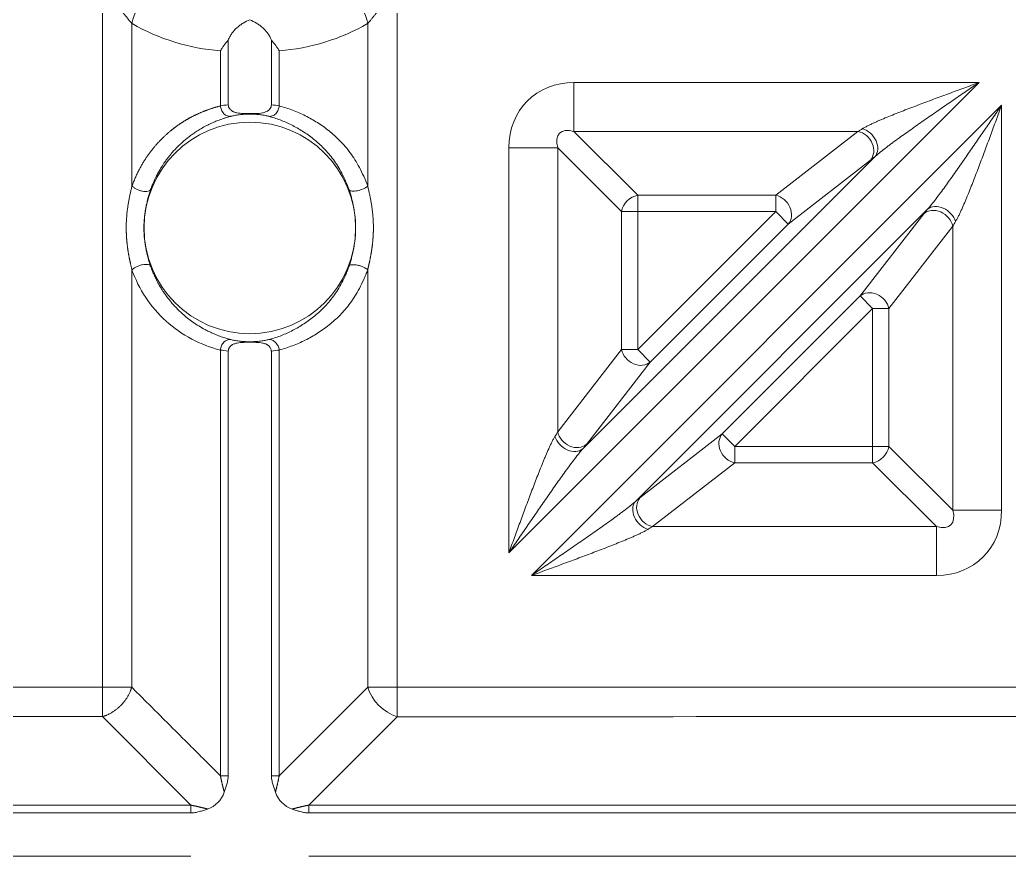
# Model space of a CAD drawing. Header units: millimetres. Extents: x 559 to 1112, y 323 to 643.
# Drawn here: x 712.62 to 740.69, y 486.67 to 510.39 of the extents above; entities that cross this region are included whole.
import ezdxf

# ---------------------------------------------------------------- set-up
doc = ezdxf.new("R2010")
doc.units = ezdxf.units.MM
doc.layers.add('core', color=7, linetype='Continuous', lineweight=20)

msp = doc.modelspace()

# ---------------------------------------------------------------- linework, layer by layer
at = {"layer": 'core', "lineweight": 13}
for p, q in [((714.968, 511.566), (714.968, 491.459)), ((723.323, 491.459), (723.323, 511.566)), ((715.803, 505.676), (715.803, 510.278)), ((722.488, 510.278), (722.488, 505.673)), ((718.533, 507.976), (718.533, 509.812)), ((719.758, 509.812), (719.758, 507.976)), ((718.31, 509.504), (718.31, 507.944)), ((719.98, 507.944), (719.98, 509.504)), ((739.83, 508.607), (726.491, 495.269)), ((739.83, 508.607), (728.34, 508.607)), ((728.34, 507.22), (728.34, 508.607)), ((727.132, 494.628), (740.47, 507.966)), ((740.47, 496.477), (740.47, 507.966)), ((728.34, 507.22), (736.396, 507.22)), ((728.34, 507.22), (730.151, 505.409)), ((734.064, 505.409), (736.396, 507.22)), ((726.491, 506.758), (727.878, 506.758)), ((726.491, 506.758), (726.491, 495.269)), ((727.878, 498.702), (727.878, 506.758)), ((729.689, 504.947), (727.878, 506.758)), ((736.88, 506.508), (728.591, 498.218)), ((736.751, 506.404), (734.418, 504.593)), ((734.064, 505.409), (730.151, 505.409)), ((730.151, 504.947), (730.151, 505.409)), ((734.064, 505.409), (734.064, 504.947)), ((729.689, 504.947), (729.689, 501.034)), ((729.689, 504.947), (730.151, 504.947)), ((730.081, 496.727), (738.371, 505.017)), ((730.151, 501.034), (734.064, 504.947)), ((730.151, 504.947), (734.064, 504.947)), ((730.151, 501.034), (730.151, 504.947)), ((734.064, 504.947), (734.418, 504.593)), ((736.456, 502.555), (738.267, 504.887)), ((730.505, 500.68), (734.418, 504.593)), ((739.084, 504.533), (737.273, 502.2)), ((739.084, 504.533), (739.084, 496.477)), ((722.488, 503.293), (722.488, 491.459)), ((736.456, 502.555), (732.543, 498.642)), ((736.456, 502.555), (736.81, 502.2)), ((736.81, 502.2), (732.898, 498.288)), ((736.81, 502.2), (736.81, 498.288)), ((736.81, 502.2), (737.273, 502.2)), ((737.273, 498.288), (737.273, 502.2)), ((718.31, 501.022), (718.31, 488.952)), ((718.533, 488.952), (718.533, 500.99)), ((719.758, 500.99), (719.758, 488.952)), ((719.98, 488.952), (719.98, 501.022)), ((727.878, 498.702), (729.689, 501.034)), ((730.151, 501.034), (729.689, 501.034)), ((730.505, 500.68), (730.151, 501.034)), ((730.505, 500.68), (728.694, 498.347)), ((730.211, 496.831), (732.543, 498.642)), ((732.898, 498.288), (732.543, 498.642)), ((736.81, 498.288), (732.898, 498.288)), ((732.898, 497.825), (732.898, 498.288)), ((736.81, 498.288), (736.81, 497.825)), ((737.273, 498.288), (736.81, 498.288)), ((737.273, 498.288), (739.084, 496.477)), ((732.898, 497.825), (730.565, 496.014)), ((732.898, 497.825), (736.81, 497.825)), ((738.621, 496.014), (736.81, 497.825)), ((740.47, 496.477), (739.084, 496.477)), ((738.621, 496.014), (730.565, 496.014)), ((738.621, 496.014), (738.621, 494.628)), ((727.132, 494.628), (738.621, 494.628)), ((714.968, 491.459), (673.228, 491.459)), ((715.796, 491.459), (714.968, 491.459)), ((714.968, 491.459), (714.968, 490.627)), ((719.98, 488.952), (722.488, 491.459)), ((723.323, 491.459), (722.488, 491.459)), ((765.062, 491.459), (723.323, 491.459)), ((723.323, 491.459), (723.323, 490.624)), ((717.475, 488.117), (714.968, 490.627)), ((723.323, 490.624), (720.815, 488.117)), ((718.533, 488.952), (718.31, 488.952)), ((717.475, 488.117), (673.621, 488.117)), ((764.67, 488.117), (720.815, 488.117)), ((720.815, 488.117), (720.815, 487.895)), ((673.621, 487.895), (717.475, 487.895)), ((720.815, 487.895), (764.67, 487.895)), ((717.475, 486.669), (673.621, 486.669)), ((764.67, 486.669), (720.815, 486.669))]:
    msp.add_line(p, q, dxfattribs=at)
msp.add_circle((719.145, 504.483), 3, dxfattribs=at)
for centre, radius, start, end in [((719.145, 493.318), 99.403, 314.29502, 77.77562), ((719.145, 493.318), 99.011, 314.62948, 77.83606), ((719.145, 493.318), 99.101, 314.55525, 77.77562), ((733.229, 497.342), 45.96, 360, 90), ((733.229, 497.342), 45.336, 0, 90), ((733.229, 497.342), 45.032, 360, 90), ((733.229, 497.342), 44.63, 360, 90), ((733.229, 497.342), 44.226, 0, 90), ((733.229, 497.342), 43.824, 0, 90), ((733.229, 497.342), 43.656, 0, 90), ((733.229, 497.342), 36.824, 360, 90), ((733.229, 497.342), 36.656, 0, 90), ((733.229, 497.342), 36.254, 0, 90), ((733.229, 497.342), 35.85, 0, 90), ((733.229, 497.342), 35.448, 360, 90), ((733.229, 497.342), 35.144, 360, 90), ((733.229, 497.342), 34.52, 360, 90)]:
    msp.add_arc(centre, radius, start, end, dxfattribs=at)
for centre, major_axis, ratio, start_param, end_param in [((716.633, 510.278), (0.497, 0.868), 0.790732, 0.085598, 1.995852), ((721.658, 510.278), (0.497, -0.868), 0.790732, 1.145741, 3.055995), ((718.782, 515.45), (5.982, 0), 0.996953, 4.191161, 4.633472), ((719.509, 515.45), (5.982, 0), 0.996953, 4.791306, 5.233617), ((728.681, 506.417), (1.665, -1.665), 0.854588, 2.434441, 3.848744), ((728.681, 506.417), (-0.753, 0.753), 0.472398, 5.576034, 6.990337), ((738.147, 508.607), (2.025, 1.504), 0.059018, 3.626725, 3.742107), ((736.396, 506.758), (-0.308, 0.397), 0.818985, 3.294071, 5.524455), ((736.526, 506.862), (0.32, -0.388), 0.741911, 0.130355, 2.304596), ((738.501, 508.252), (2.024, 2.008), 0.061627, 3.609448, 3.72483), ((730.151, 504.947), (0.356, 0.356), 0.854588, 0.863645, 2.277948), ((734.064, 504.947), (-0.308, 0.397), 0.818985, 3.294071, 5.524455), ((740.116, 506.638), (2.008, 2.024), 0.061627, 2.558355, 2.673737), ((738.621, 504.533), (-0.397, 0.308), 0.818985, 3.900323, 6.130707), ((738.725, 504.662), (0.388, -0.32), 0.741911, 0.836997, 3.011237), ((740.47, 506.283), (1.504, 2.025), 0.059018, 2.541078, 2.656461), ((736.81, 502.2), (0.397, -0.308), 0.818985, 0.758731, 2.989114), ((730.151, 501.034), (-0.397, 0.308), 0.818985, 0.758731, 2.989114), ((726.491, 496.952), (1.504, 2.025), 0.059018, 5.682671, 5.798053), ((728.236, 498.572), (-0.388, 0.32), 0.741911, 0.836997, 3.011237), ((728.34, 498.702), (0.397, -0.308), 0.818985, 3.900323, 6.130707), ((732.898, 498.288), (-0.308, 0.397), 0.818985, 0.152478, 2.382862), ((726.846, 496.597), (2.008, 2.024), 0.061627, 5.699948, 5.81533), ((736.81, 498.288), (-0.356, -0.356), 0.854588, 0.863645, 2.277948), ((728.461, 494.982), (2.024, 2.008), 0.061627, 0.467855, 0.583238), ((730.565, 496.477), (0.308, -0.397), 0.818985, 3.294071, 5.524455), ((730.436, 496.373), (-0.32, 0.388), 0.741911, 0.130355, 2.304596), ((738.28, 496.818), (-1.665, 1.665), 0.854588, 2.434441, 3.848744), ((738.28, 496.818), (-0.753, 0.753), 0.472398, 2.434441, 3.848744), ((728.815, 494.628), (2.025, 1.504), 0.059018, 0.485132, 0.600514), ((723.323, 491.459), (0.711, -0.711), 0.724936, 4.085123, 5.339655), ((717.257, 489.17), (-0.981, 0.981), 0.724936, 2.799, 3.484191), ((721.033, 489.17), (-0.981, -0.981), 0.724936, 5.940636, 6.625804)]:
    msp.add_ellipse(centre, major_axis=major_axis, ratio=ratio, start_param=start_param, end_param=end_param, dxfattribs=at)
for points, degree, knots in [([(715.803, 510.278), (715.77, 510.315), (715.735, 510.355), (715.663, 510.442), (715.626, 510.488), (715.578, 510.549), (715.569, 510.562), (715.55, 510.587), (715.521, 510.625), (715.493, 510.664), (715.436, 510.743), (715.399, 510.797), (715.344, 510.881), (715.326, 510.909), (715.29, 510.966), (715.272, 510.995), (715.22, 511.082), (715.186, 511.141), (715.088, 511.32), (715.026, 511.442), (714.968, 511.566)], 3, [0, 0, 0, 0, 0.125, 0.125, 0.25, 0.25, 0.28125, 0.28125, 0.3125, 0.375, 0.375, 0.5, 0.5, 0.5625, 0.5625, 0.625, 0.625, 0.75, 0.75, 1, 1, 1, 1]), ([(723.323, 511.566), (723.265, 511.442), (723.203, 511.32), (723.105, 511.142), (723.071, 511.083), (723.019, 510.996), (723.001, 510.967), (722.965, 510.91), (722.947, 510.882), (722.892, 510.798), (722.855, 510.743), (722.78, 510.638), (722.742, 510.587), (722.685, 510.514), (722.666, 510.49), (722.628, 510.443), (722.61, 510.42), (722.555, 510.355), (722.52, 510.315), (722.488, 510.278)], 3, [0, 0, 0, 0, 0.25, 0.25, 0.375, 0.375, 0.4375, 0.4375, 0.5, 0.5, 0.625, 0.625, 0.75, 0.75, 0.8125, 0.8125, 0.875, 0.875, 1, 1, 1, 1]), ([(719.145, 510.385), (719.079, 510.359), (719.015, 510.327), (718.924, 510.271), (718.894, 510.251), (718.837, 510.209), (718.808, 510.186), (718.728, 510.113), (718.68, 510.06), (718.628, 509.987), (718.617, 509.972), (718.598, 509.942), (718.589, 509.926), (718.562, 509.879), (718.546, 509.846), (718.533, 509.812)], 3, [0, 0, 0, 0, 0.25, 0.25, 0.375, 0.375, 0.5, 0.5, 0.75, 0.75, 0.8125, 0.8125, 0.875, 0.875, 1, 1, 1, 1]), ([(719.758, 509.812), (719.731, 509.879), (719.695, 509.942), (719.633, 510.029), (719.61, 510.058), (719.562, 510.111), (719.511, 510.162), (719.456, 510.207), (719.412, 510.239), (719.398, 510.25), (719.368, 510.27), (719.352, 510.28), (719.276, 510.327), (719.212, 510.358), (719.145, 510.385)], 3, [0, 0, 0, 0, 0.25, 0.25, 0.375, 0.375, 0.5, 0.625, 0.625, 0.6875, 0.6875, 0.75, 0.75, 1, 1, 1, 1]), ([(718.533, 509.812), (718.489, 509.762), (718.448, 509.71), (718.393, 509.633), (718.375, 509.608), (718.35, 509.569), (718.337, 509.549), (718.326, 509.53), (718.318, 509.517), (718.314, 509.511), (718.31, 509.504)], 3, [0, 0, 0, 0, 0.5, 0.5, 0.75, 0.75, 0.875, 0.9375, 0.9375, 1, 1, 1, 1]), ([(719.98, 509.504), (719.977, 509.511), (719.973, 509.517), (719.965, 509.53), (719.953, 509.549), (719.941, 509.569), (719.915, 509.608), (719.898, 509.633), (719.842, 509.71), (719.802, 509.762), (719.758, 509.812)], 3, [0, 0, 0, 0, 0.0625, 0.0625, 0.125, 0.25, 0.25, 0.5, 0.5, 1, 1, 1, 1]), ([(736.526, 507.298), (736.55, 507.313), (736.576, 507.328), (736.618, 507.35), (736.632, 507.358), (736.661, 507.373), (736.675, 507.38), (736.719, 507.402), (736.749, 507.417), (736.811, 507.445), (736.842, 507.46), (736.906, 507.488), (736.938, 507.503), (737.003, 507.531), (737.036, 507.545), (737.136, 507.588), (737.203, 507.615), (737.339, 507.671), (737.408, 507.698), (737.546, 507.753), (737.615, 507.78), (737.754, 507.835), (737.825, 507.862), (737.966, 507.916), (738.037, 507.943), (738.25, 508.024), (738.392, 508.077), (738.678, 508.183), (738.821, 508.236), (739.109, 508.342), (739.252, 508.395), (739.469, 508.474), (739.577, 508.514), (739.703, 508.56), (739.757, 508.58), (739.793, 508.593), (739.811, 508.6), (739.83, 508.607)], 3, [0, 0, 0, 0, 0.03125, 0.03125, 0.046875, 0.046875, 0.0625, 0.0625, 0.09375, 0.09375, 0.125, 0.125, 0.15625, 0.15625, 0.1875, 0.1875, 0.25, 0.25, 0.3125, 0.3125, 0.375, 0.375, 0.4375, 0.4375, 0.5, 0.5, 0.625, 0.625, 0.75, 0.75, 0.875, 0.875, 0.9375, 0.96875, 0.984375, 0.984375, 1, 1, 1, 1]), ([(739.83, 508.607), (739.814, 508.596), (739.798, 508.585), (739.766, 508.563), (739.718, 508.531), (739.607, 508.455), (739.512, 508.39), (739.322, 508.259), (739.195, 508.173), (738.942, 507.999), (738.816, 507.912), (738.564, 507.738), (738.438, 507.651), (738.25, 507.52), (738.187, 507.476), (738.062, 507.389), (738, 507.345), (737.814, 507.214), (737.691, 507.126), (737.508, 506.995), (737.448, 506.951), (737.358, 506.884), (737.328, 506.862), (737.269, 506.818), (737.239, 506.796), (737.152, 506.729), (737.094, 506.685), (737.011, 506.619), (736.984, 506.596), (736.93, 506.552), (736.905, 506.53), (736.88, 506.508)], 3, [0, 0, 0, 0, 0.015625, 0.015625, 0.03125, 0.0625, 0.125, 0.125, 0.25, 0.25, 0.375, 0.375, 0.5, 0.5, 0.5625, 0.5625, 0.625, 0.625, 0.75, 0.75, 0.8125, 0.8125, 0.84375, 0.84375, 0.875, 0.875, 0.9375, 0.9375, 0.96875, 0.96875, 1, 1, 1, 1]), ([(719.756, 507.976), (719.756, 507.96), (719.754, 507.945), (719.748, 507.923), (719.746, 507.915), (719.74, 507.901), (719.734, 507.887), (719.725, 507.874), (719.717, 507.861), (719.712, 507.855), (719.696, 507.838), (719.685, 507.827), (719.667, 507.813), (719.661, 507.809), (719.648, 507.8), (719.641, 507.796), (719.621, 507.785), (719.594, 507.772), (719.565, 507.762), (719.535, 507.753), (719.52, 507.749), (719.475, 507.74), (719.445, 507.735), (719.385, 507.729), (719.355, 507.728), (719.294, 507.725), (719.264, 507.725), (719.204, 507.724), (719.173, 507.724), (719.113, 507.724), (719.082, 507.724), (719.022, 507.725), (718.992, 507.726), (718.931, 507.728), (718.901, 507.73), (718.841, 507.736), (718.811, 507.74), (718.766, 507.75), (718.752, 507.754), (718.722, 507.763), (718.708, 507.768), (718.687, 507.777), (718.68, 507.78), (718.667, 507.787), (718.66, 507.79), (718.64, 507.802), (718.627, 507.81), (718.604, 507.829), (718.593, 507.839), (718.578, 507.856), (718.573, 507.863), (718.565, 507.875), (718.557, 507.888), (718.55, 507.902), (718.545, 507.916), (718.542, 507.923), (718.537, 507.945), (718.535, 507.961), (718.535, 507.976)], 3, [0, 0, 0, 0, 0.03125, 0.03125, 0.046875, 0.046875, 0.0625, 0.078125, 0.078125, 0.09375, 0.09375, 0.125, 0.125, 0.140625, 0.140625, 0.15625, 0.15625, 0.1875, 0.21875, 0.21875, 0.25, 0.25, 0.3125, 0.3125, 0.375, 0.375, 0.4375, 0.4375, 0.5, 0.5, 0.5625, 0.5625, 0.625, 0.625, 0.6875, 0.6875, 0.75, 0.75, 0.78125, 0.78125, 0.8125, 0.8125, 0.828125, 0.828125, 0.84375, 0.84375, 0.875, 0.875, 0.90625, 0.90625, 0.921875, 0.921875, 0.9375, 0.953125, 0.953125, 0.96875, 0.96875, 1, 1, 1, 1]), ([(715.803, 505.676), (715.969, 506.117), (716.203, 506.47), (716.431, 506.812), (716.906, 507.25), (717.074, 507.371), (717.257, 507.504), (717.441, 507.603), (717.641, 507.711), (717.853, 507.794), (718.068, 507.878), (718.31, 507.944)], 2, [0, 0, 0, 0.25, 0.25, 0.5, 0.625, 0.625, 0.75, 0.75, 0.875, 0.875, 1, 1, 1]), ([(718.31, 507.944), (718.313, 507.908), (718.327, 507.847), (718.368, 507.771), (718.409, 507.721), (718.457, 507.683), (718.527, 507.649), (718.579, 507.645), (718.609, 507.649)], 3, [0, 0, 0, 0, 0.249107, 0.374256, 0.499405, 0.624554, 0.749702, 1, 1, 1, 1]), ([(718.609, 507.649), (718.639, 507.657), (718.709, 507.672), (718.839, 507.692), (718.962, 507.704), (719.066, 507.709), (719.118, 507.71), (719.145, 507.71)], 3, [0, 0, 0, 0, 0.250443, 0.500887, 0.75133, 0.876552, 1, 1, 1, 1]), ([(719.145, 507.71), (719.145, 507.71), (719.172, 507.71), (719.225, 507.709), (719.329, 507.704), (719.452, 507.692), (719.582, 507.672), (719.652, 507.656), (719.681, 507.649)], 3, [0, 0, 0, 0, 0.001767, 0.126546, 0.251325, 0.500884, 0.750442, 1, 1, 1, 1]), ([(719.681, 507.649), (719.712, 507.645), (719.763, 507.649), (719.833, 507.682), (719.882, 507.721), (719.923, 507.771), (719.964, 507.847), (719.977, 507.907), (719.98, 507.944)], 3, [0, 0, 0, 0, 0.250298, 0.375447, 0.500595, 0.625744, 0.750893, 1, 1, 1, 1]), ([(738.371, 505.017), (738.393, 505.041), (738.415, 505.067), (738.46, 505.12), (738.482, 505.148), (738.549, 505.231), (738.593, 505.288), (738.681, 505.405), (738.725, 505.464), (738.814, 505.584), (738.858, 505.644), (738.99, 505.827), (739.077, 505.95), (739.252, 506.199), (739.34, 506.324), (739.514, 506.575), (739.601, 506.7), (739.775, 506.953), (739.862, 507.079), (740.036, 507.332), (740.123, 507.459), (740.253, 507.649), (740.318, 507.744), (740.383, 507.839), (740.427, 507.903), (740.448, 507.934), (740.47, 507.966)], 3, [0, 0, 0, 0, 0.03125, 0.03125, 0.0625, 0.0625, 0.125, 0.125, 0.1875, 0.1875, 0.25, 0.25, 0.375, 0.375, 0.5, 0.5, 0.625, 0.625, 0.75, 0.75, 0.875, 0.875, 0.9375, 0.96875, 0.96875, 1, 1, 1, 1]), ([(739.161, 504.662), (739.176, 504.687), (739.191, 504.713), (739.214, 504.754), (739.221, 504.768), (739.236, 504.797), (739.243, 504.811), (739.265, 504.856), (739.28, 504.886), (739.309, 504.948), (739.323, 504.979), (739.366, 505.074), (739.394, 505.139), (739.436, 505.238), (739.45, 505.272), (739.478, 505.339), (739.492, 505.373), (739.534, 505.475), (739.562, 505.544), (739.616, 505.682), (739.644, 505.751), (739.698, 505.891), (739.725, 505.961), (739.779, 506.102), (739.806, 506.173), (739.887, 506.386), (739.94, 506.529), (740.047, 506.815), (740.1, 506.958), (740.206, 507.245), (740.259, 507.389), (740.338, 507.605), (740.377, 507.713), (740.424, 507.84), (740.444, 507.894), (740.457, 507.93), (740.463, 507.948), (740.47, 507.966)], 3, [0, 0, 0, 0, 0.03125, 0.03125, 0.046875, 0.046875, 0.0625, 0.0625, 0.09375, 0.09375, 0.125, 0.125, 0.1875, 0.1875, 0.21875, 0.21875, 0.25, 0.25, 0.3125, 0.3125, 0.375, 0.375, 0.4375, 0.4375, 0.5, 0.5, 0.625, 0.625, 0.75, 0.75, 0.875, 0.875, 0.9375, 0.96875, 0.984375, 0.984375, 1, 1, 1, 1]), ([(716.331, 505.569), (716.334, 505.576), (716.339, 505.591), (716.348, 505.615), (716.357, 505.639), (716.367, 505.665), (716.378, 505.693), (716.39, 505.722), (716.403, 505.752), (716.416, 505.783), (716.431, 505.816), (716.446, 505.85), (716.463, 505.885), (716.48, 505.922), (716.511, 505.984), (716.555, 506.066), (716.611, 506.161), (716.662, 506.243), (716.716, 506.326), (716.777, 506.411), (716.846, 506.503), (716.919, 506.592), (716.995, 506.679), (717.073, 506.762), (717.155, 506.843), (717.226, 506.909), (717.29, 506.965), (717.351, 507.015), (717.425, 507.075), (717.515, 507.141), (717.621, 507.213), (717.743, 507.29), (717.879, 507.367), (718.018, 507.436), (718.149, 507.495), (718.266, 507.541), (718.367, 507.577), (718.452, 507.605), (718.52, 507.625), (718.57, 507.639), (718.598, 507.646), (718.609, 507.649)], 3, [0, 0, 0, 0, 0.005389, 0.011158, 0.017312, 0.023858, 0.030803, 0.038154, 0.045919, 0.054106, 0.062724, 0.071783, 0.081292, 0.091262, 0.101702, 0.133067, 0.161747, 0.187504, 0.210123, 0.242065, 0.274757, 0.308195, 0.342375, 0.377289, 0.41293, 0.449289, 0.4694, 0.494978, 0.526211, 0.563315, 0.606524, 0.656082, 0.71223, 0.770079, 0.822174, 0.868187, 0.907861, 0.941004, 0.967471, 0.987159, 1, 1, 1, 1]), ([(715.803, 503.29), (715.801, 503.298), (715.797, 503.314), (715.791, 503.34), (715.785, 503.365), (715.779, 503.39), (715.773, 503.415), (715.768, 503.44), (715.762, 503.465), (715.756, 503.49), (715.751, 503.516), (715.745, 503.541), (715.74, 503.567), (715.735, 503.592), (715.73, 503.617), (715.725, 503.643), (715.72, 503.668), (715.715, 503.694), (715.71, 503.72), (715.706, 503.745), (715.701, 503.771), (715.697, 503.797), (715.693, 503.823), (715.689, 503.848), (715.685, 503.874), (715.681, 503.9), (715.677, 503.926), (715.674, 503.952), (715.671, 503.978), (715.668, 504.004), (715.665, 504.03), (715.662, 504.057), (715.659, 504.083), (715.657, 504.109), (715.654, 504.135), (715.652, 504.162), (715.65, 504.188), (715.648, 504.214), (715.647, 504.241), (715.645, 504.267), (715.644, 504.294), (715.643, 504.32), (715.642, 504.347), (715.641, 504.374), (715.64, 504.4), (715.64, 504.427), (715.64, 504.454), (715.639, 504.489), (715.64, 504.534), (715.641, 504.587), (715.642, 504.641), (715.645, 504.694), (715.648, 504.747), (715.652, 504.8), (715.656, 504.852), (715.661, 504.905), (715.667, 504.957), (715.674, 505.01), (715.681, 505.062), (715.688, 505.114), (715.696, 505.166), (715.705, 505.217), (715.714, 505.269), (715.724, 505.32), (715.734, 505.372), (715.745, 505.423), (715.756, 505.474), (715.767, 505.525), (715.779, 505.576), (715.791, 505.626), (715.799, 505.66), (715.803, 505.676)], 3, [0, 0, 0, 0, 0.01107, 0.022117, 0.033143, 0.044148, 0.055134, 0.0661, 0.077048, 0.087979, 0.098893, 0.109792, 0.120676, 0.131546, 0.142402, 0.153247, 0.16408, 0.174902, 0.185715, 0.196519, 0.207315, 0.218104, 0.228886, 0.239663, 0.250436, 0.261205, 0.271972, 0.282736, 0.2935, 0.304263, 0.315027, 0.325793, 0.336562, 0.347333, 0.358109, 0.368891, 0.379678, 0.390472, 0.401274, 0.412084, 0.422904, 0.433735, 0.444576, 0.45543, 0.466297, 0.477177, 0.488072, 0.498983, 0.520777, 0.542521, 0.564223, 0.585888, 0.607525, 0.629139, 0.650739, 0.67233, 0.693921, 0.715517, 0.737127, 0.758757, 0.780414, 0.802106, 0.823838, 0.845619, 0.867455, 0.889352, 0.911318, 0.933359, 0.955482, 0.977694, 1, 1, 1, 1]), ([(716.331, 505.569), (716.327, 505.559), (716.319, 505.55), (716.296, 505.534), (716.28, 505.527), (716.239, 505.517), (716.215, 505.515), (716.159, 505.515), (716.127, 505.519), (716.062, 505.532), (716.029, 505.542), (715.966, 505.565), (715.937, 505.579), (715.886, 505.607), (715.864, 505.622), (715.828, 505.65), (715.814, 505.664), (715.803, 505.676)], 3, [0, 0, 0, 0, 0.125, 0.125, 0.25, 0.25, 0.375, 0.375, 0.5, 0.5, 0.625, 0.625, 0.75, 0.75, 0.875, 0.875, 1, 1, 1, 1]), ([(716.331, 503.397), (716.329, 503.404), (716.325, 503.417), (716.318, 503.437), (716.311, 503.458), (716.303, 503.482), (716.295, 503.506), (716.287, 503.532), (716.279, 503.56), (716.27, 503.589), (716.262, 503.62), (716.253, 503.652), (716.244, 503.686), (716.235, 503.722), (716.227, 503.759), (716.218, 503.798), (716.209, 503.839), (716.201, 503.882), (716.193, 503.926), (716.18, 503.998), (716.166, 504.097), (716.152, 504.224), (716.144, 504.352), (716.141, 504.471), (716.143, 504.58), (716.148, 504.679), (716.156, 504.778), (716.167, 504.876), (716.181, 504.974), (716.194, 505.05), (716.205, 505.106), (716.213, 505.143), (716.22, 505.179), (716.229, 505.216), (716.237, 505.252), (716.246, 505.288), (716.256, 505.324), (716.265, 505.359), (716.275, 505.395), (716.286, 505.43), (716.297, 505.465), (716.308, 505.5), (716.32, 505.535), (716.327, 505.557), (716.331, 505.569)], 3, [0, 0, 0, 0, 0.009773, 0.020194, 0.03126, 0.04297, 0.055321, 0.068312, 0.081943, 0.096213, 0.111123, 0.126674, 0.142866, 0.159702, 0.177184, 0.195315, 0.214096, 0.233531, 0.253622, 0.27437, 0.33062, 0.386817, 0.442937, 0.499023, 0.542399, 0.585785, 0.629202, 0.672663, 0.716145, 0.759629, 0.77641, 0.793233, 0.810099, 0.827013, 0.843979, 0.861001, 0.878084, 0.895235, 0.91246, 0.929767, 0.947164, 0.964661, 0.982269, 1, 1, 1, 1]), ([(721.959, 505.566), (721.972, 505.528), (721.998, 505.45), (722.046, 505.284), (722.097, 505.059), (722.137, 504.774), (722.152, 504.483), (722.137, 504.192), (722.097, 503.908), (722.046, 503.682), (721.998, 503.516), (721.972, 503.438), (721.959, 503.4)], 3, [0, 0, 0, 0, 0.0625, 0.125, 0.25, 0.375, 0.5, 0.625, 0.75, 0.875, 0.9375, 1, 1, 1, 1]), ([(722.488, 505.673), (722.492, 505.656), (722.5, 505.623), (722.511, 505.573), (722.523, 505.523), (722.534, 505.472), (722.545, 505.422), (722.556, 505.371), (722.566, 505.32), (722.576, 505.269), (722.585, 505.217), (722.593, 505.166), (722.602, 505.114), (722.609, 505.063), (722.616, 505.011), (722.622, 504.959), (722.628, 504.906), (722.633, 504.854), (722.638, 504.802), (722.642, 504.749), (722.645, 504.696), (722.647, 504.643), (722.649, 504.59), (722.65, 504.537), (722.65, 504.492), (722.65, 504.456), (722.65, 504.43), (722.649, 504.403), (722.649, 504.377), (722.648, 504.35), (722.647, 504.323), (722.646, 504.297), (722.644, 504.271), (722.643, 504.244), (722.641, 504.218), (722.639, 504.191), (722.637, 504.165), (722.635, 504.139), (722.633, 504.113), (722.63, 504.086), (722.628, 504.06), (722.625, 504.034), (722.622, 504.008), (722.619, 503.982), (722.616, 503.956), (722.612, 503.93), (722.609, 503.904), (722.605, 503.878), (722.601, 503.852), (722.597, 503.826), (722.593, 503.801), (722.589, 503.775), (722.584, 503.749), (722.58, 503.724), (722.575, 503.698), (722.57, 503.672), (722.566, 503.647), (722.561, 503.621), (722.555, 503.596), (722.55, 503.57), (722.545, 503.545), (722.54, 503.519), (722.534, 503.494), (722.528, 503.469), (722.523, 503.444), (722.517, 503.418), (722.511, 503.393), (722.505, 503.368), (722.5, 503.343), (722.494, 503.318), (722.49, 503.301), (722.488, 503.293)], 3, [0, 0, 0, 0, 0.022183, 0.044278, 0.066292, 0.08823, 0.1101, 0.131908, 0.153661, 0.175366, 0.197031, 0.218661, 0.240264, 0.261847, 0.283417, 0.30498, 0.326545, 0.348118, 0.369706, 0.391316, 0.412955, 0.43463, 0.456348, 0.478116, 0.499941, 0.510852, 0.521748, 0.532631, 0.543501, 0.55436, 0.565207, 0.576045, 0.586873, 0.597693, 0.608505, 0.61931, 0.63011, 0.640905, 0.651696, 0.662483, 0.673268, 0.684052, 0.694835, 0.705618, 0.716403, 0.727189, 0.737978, 0.748771, 0.759569, 0.770372, 0.781181, 0.791998, 0.802822, 0.813655, 0.824499, 0.835352, 0.846217, 0.857095, 0.867986, 0.87889, 0.889809, 0.900744, 0.911696, 0.922665, 0.933652, 0.944658, 0.955683, 0.96673, 0.977797, 0.988887, 1, 1, 1, 1]), ([(715.803, 503.29), (715.814, 503.302), (715.828, 503.316), (715.864, 503.344), (715.886, 503.359), (715.937, 503.387), (715.966, 503.401), (716.029, 503.424), (716.062, 503.434), (716.127, 503.447), (716.159, 503.451), (716.215, 503.451), (716.239, 503.449), (716.28, 503.439), (716.296, 503.432), (716.319, 503.416), (716.327, 503.407), (716.331, 503.397)], 3, [0, 0, 0, 0, 0.125, 0.125, 0.25, 0.25, 0.375, 0.375, 0.5, 0.5, 0.625, 0.625, 0.75, 0.75, 0.875, 0.875, 1, 1, 1, 1]), ([(718.31, 501.022), (718.028, 501.092), (717.476, 501.303), (716.745, 501.813), (716.165, 502.489), (715.9, 503.017), (715.803, 503.29)], 3, [0, 0, 0, 0, 0.247001, 0.500001, 0.753002, 1, 1, 1, 1]), ([(718.609, 501.317), (718.602, 501.319), (718.584, 501.324), (718.552, 501.332), (718.511, 501.344), (718.46, 501.359), (718.401, 501.377), (718.334, 501.4), (718.257, 501.428), (718.173, 501.462), (718.081, 501.501), (717.981, 501.548), (717.852, 501.614), (717.701, 501.7), (717.535, 501.81), (717.382, 501.924), (717.256, 502.029), (717.154, 502.123), (717.073, 502.204), (716.994, 502.288), (716.919, 502.374), (716.846, 502.463), (716.777, 502.554), (716.727, 502.626), (716.691, 502.678), (716.669, 502.712), (716.642, 502.754), (716.611, 502.804), (716.577, 502.863), (716.539, 502.931), (716.502, 503), (716.47, 503.065), (716.443, 503.122), (716.419, 503.176), (716.397, 503.227), (716.378, 503.275), (716.36, 503.319), (716.345, 503.359), (716.336, 503.385), (716.331, 503.397)], 3, [0, 0, 0, 0, 0.008836, 0.021269, 0.037277, 0.056828, 0.079883, 0.10639, 0.136287, 0.169495, 0.205917, 0.245439, 0.287921, 0.360041, 0.427864, 0.491432, 0.550826, 0.587133, 0.622722, 0.657585, 0.691714, 0.725103, 0.75775, 0.789652, 0.798251, 0.809272, 0.822652, 0.838314, 0.856167, 0.876106, 0.898018, 0.914708, 0.930193, 0.944516, 0.957718, 0.969836, 0.980902, 0.990948, 1, 1, 1, 1]), ([(721.959, 503.4), (721.944, 503.358), (721.913, 503.274), (721.847, 503.115), (721.722, 502.855), (721.522, 502.535), (721.25, 502.219), (720.955, 501.955), (720.644, 501.734), (720.324, 501.554), (720.056, 501.436), (719.841, 501.362), (719.734, 501.331), (719.681, 501.317)], 3, [0, 0, 0, 0, 0.03125, 0.0625, 0.125, 0.25, 0.375, 0.5, 0.625, 0.75, 0.875, 0.9375, 1, 1, 1, 1]), ([(722.488, 503.293), (722.47, 503.245), (722.433, 503.151), (722.356, 502.972), (722.215, 502.684), (721.996, 502.337), (721.707, 502.001), (721.396, 501.726), (721.068, 501.491), (720.722, 501.296), (720.421, 501.165), (720.171, 501.077), (720.044, 501.039), (719.98, 501.022)], 3, [0, 0, 0, 0, 0.03125, 0.0625, 0.125, 0.25, 0.375, 0.5, 0.625, 0.75, 0.875, 0.9375, 1, 1, 1, 1]), ([(718.31, 501.022), (718.313, 501.062), (718.335, 501.145), (718.404, 501.249), (718.503, 501.312), (718.575, 501.322), (718.609, 501.317)], 3, [0, 0, 0, 0, 0.245479, 0.496986, 0.748493, 1, 1, 1, 1]), ([(718.535, 500.99), (718.535, 501.006), (718.537, 501.021), (718.542, 501.043), (718.545, 501.05), (718.55, 501.065), (718.557, 501.079), (718.565, 501.092), (718.574, 501.105), (718.579, 501.111), (718.594, 501.128), (718.605, 501.139), (718.623, 501.153), (718.63, 501.157), (718.642, 501.166), (718.649, 501.17), (718.669, 501.181), (718.697, 501.194), (718.726, 501.204), (718.755, 501.213), (718.77, 501.217), (718.815, 501.226), (718.845, 501.23), (718.905, 501.236), (718.935, 501.238), (718.996, 501.241), (719.026, 501.241), (719.087, 501.242), (719.117, 501.242), (719.177, 501.242), (719.208, 501.242), (719.268, 501.241), (719.298, 501.24), (719.359, 501.238), (719.389, 501.236), (719.449, 501.23), (719.479, 501.226), (719.523, 501.216), (719.538, 501.212), (719.567, 501.204), (719.582, 501.198), (719.61, 501.187), (719.623, 501.18), (719.643, 501.169), (719.65, 501.165), (719.662, 501.156), (719.668, 501.152), (719.686, 501.138), (719.698, 501.127), (719.717, 501.104), (719.726, 501.091), (719.741, 501.064), (719.746, 501.05), (719.752, 501.028), (719.753, 501.02), (719.755, 501.005), (719.756, 500.998), (719.756, 500.99)], 3, [0, 0, 0, 0, 0.03125, 0.03125, 0.046875, 0.046875, 0.0625, 0.078125, 0.078125, 0.09375, 0.09375, 0.125, 0.125, 0.140625, 0.140625, 0.15625, 0.15625, 0.1875, 0.21875, 0.21875, 0.25, 0.25, 0.3125, 0.3125, 0.375, 0.375, 0.4375, 0.4375, 0.5, 0.5, 0.5625, 0.5625, 0.625, 0.625, 0.6875, 0.6875, 0.75, 0.75, 0.78125, 0.78125, 0.8125, 0.8125, 0.84375, 0.84375, 0.859375, 0.859375, 0.875, 0.875, 0.90625, 0.90625, 0.9375, 0.9375, 0.96875, 0.96875, 0.984375, 0.984375, 1, 1, 1, 1]), ([(719.145, 501.256), (719.145, 501.256), (719.118, 501.256), (719.065, 501.257), (718.961, 501.262), (718.838, 501.274), (718.708, 501.294), (718.639, 501.309), (718.609, 501.317)], 3, [0, 0, 0, 0, 0.000804, 0.125704, 0.250603, 0.500402, 0.750201, 1, 1, 1, 1]), ([(719.681, 501.317), (719.652, 501.31), (719.582, 501.294), (719.451, 501.274), (719.328, 501.262), (719.224, 501.257), (719.172, 501.256), (719.145, 501.256)], 3, [0, 0, 0, 0, 0.250201, 0.500403, 0.750604, 0.875705, 1, 1, 1, 1]), ([(727.8, 498.572), (727.785, 498.548), (727.77, 498.522), (727.748, 498.481), (727.74, 498.467), (727.726, 498.438), (727.718, 498.423), (727.696, 498.379), (727.682, 498.349), (727.653, 498.287), (727.638, 498.256), (727.596, 498.161), (727.567, 498.096), (727.525, 497.996), (727.511, 497.963), (727.483, 497.896), (727.469, 497.862), (727.428, 497.76), (727.4, 497.691), (727.345, 497.553), (727.318, 497.483), (727.263, 497.344), (727.236, 497.273), (727.182, 497.132), (727.155, 497.062), (727.075, 496.848), (727.021, 496.706), (726.915, 496.42), (726.862, 496.277), (726.756, 495.99), (726.703, 495.846), (726.624, 495.63), (726.584, 495.521), (726.538, 495.395), (726.518, 495.341), (726.505, 495.305), (726.498, 495.287), (726.491, 495.269)], 3, [0, 0, 0, 0, 0.03125, 0.03125, 0.046875, 0.046875, 0.0625, 0.0625, 0.09375, 0.09375, 0.125, 0.125, 0.1875, 0.1875, 0.21875, 0.21875, 0.25, 0.25, 0.3125, 0.3125, 0.375, 0.375, 0.4375, 0.4375, 0.5, 0.5, 0.625, 0.625, 0.75, 0.75, 0.875, 0.875, 0.9375, 0.96875, 0.984375, 0.984375, 1, 1, 1, 1]), ([(728.591, 498.218), (728.568, 498.193), (728.546, 498.168), (728.502, 498.115), (728.48, 498.087), (728.413, 498.004), (728.369, 497.946), (728.28, 497.83), (728.236, 497.771), (728.148, 497.651), (728.104, 497.59), (727.972, 497.407), (727.884, 497.284), (727.709, 497.036), (727.622, 496.911), (727.447, 496.66), (727.36, 496.534), (727.186, 496.282), (727.099, 496.156), (726.926, 495.903), (726.839, 495.776), (726.709, 495.586), (726.643, 495.491), (726.578, 495.396), (726.535, 495.332), (726.513, 495.3), (726.491, 495.269)], 3, [0, 0, 0, 0, 0.03125, 0.03125, 0.0625, 0.0625, 0.125, 0.125, 0.1875, 0.1875, 0.25, 0.25, 0.375, 0.375, 0.5, 0.5, 0.625, 0.625, 0.75, 0.75, 0.875, 0.875, 0.9375, 0.96875, 0.96875, 1, 1, 1, 1]), ([(727.132, 494.628), (727.148, 494.639), (727.164, 494.65), (727.195, 494.672), (727.243, 494.704), (727.354, 494.78), (727.449, 494.845), (727.64, 494.975), (727.766, 495.062), (728.019, 495.236), (728.146, 495.323), (728.398, 495.497), (728.523, 495.584), (728.712, 495.715), (728.774, 495.758), (728.899, 495.846), (728.961, 495.889), (729.147, 496.021), (729.271, 496.108), (729.453, 496.24), (729.514, 496.284), (729.604, 496.35), (729.634, 496.373), (729.693, 496.417), (729.722, 496.439), (729.81, 496.505), (729.867, 496.549), (729.95, 496.616), (729.978, 496.638), (730.031, 496.683), (730.057, 496.705), (730.081, 496.727)], 3, [0, 0, 0, 0, 0.015625, 0.015625, 0.03125, 0.0625, 0.125, 0.125, 0.25, 0.25, 0.375, 0.375, 0.5, 0.5, 0.5625, 0.5625, 0.625, 0.625, 0.75, 0.75, 0.8125, 0.8125, 0.84375, 0.84375, 0.875, 0.875, 0.9375, 0.9375, 0.96875, 0.96875, 1, 1, 1, 1]), ([(730.436, 495.937), (730.411, 495.922), (730.385, 495.907), (730.344, 495.884), (730.33, 495.877), (730.301, 495.862), (730.286, 495.855), (730.242, 495.833), (730.212, 495.818), (730.151, 495.789), (730.119, 495.775), (730.056, 495.746), (730.023, 495.732), (729.958, 495.704), (729.925, 495.69), (729.825, 495.647), (729.758, 495.619), (729.622, 495.564), (729.554, 495.536), (729.416, 495.482), (729.347, 495.454), (729.207, 495.4), (729.137, 495.373), (728.996, 495.319), (728.925, 495.292), (728.712, 495.211), (728.569, 495.158), (728.283, 495.051), (728.14, 494.998), (727.853, 494.892), (727.709, 494.84), (727.493, 494.76), (727.385, 494.721), (727.258, 494.674), (727.204, 494.655), (727.168, 494.641), (727.15, 494.635), (727.132, 494.628)], 3, [0, 0, 0, 0, 0.03125, 0.03125, 0.046875, 0.046875, 0.0625, 0.0625, 0.09375, 0.09375, 0.125, 0.125, 0.15625, 0.15625, 0.1875, 0.1875, 0.25, 0.25, 0.3125, 0.3125, 0.375, 0.375, 0.4375, 0.4375, 0.5, 0.5, 0.625, 0.625, 0.75, 0.75, 0.875, 0.875, 0.9375, 0.96875, 0.984375, 0.984375, 1, 1, 1, 1]), ([(714.968, 490.627), (714.968, 490.627), (714.969, 490.627), (714.97, 490.628), (714.972, 490.628), (714.974, 490.629), (714.976, 490.63), (714.979, 490.63), (714.982, 490.631), (714.986, 490.632), (714.99, 490.634), (714.996, 490.636), (715.005, 490.639), (715.019, 490.643), (715.036, 490.65), (715.056, 490.658), (715.079, 490.667), (715.114, 490.682), (715.168, 490.709), (715.236, 490.747), (715.306, 490.793), (715.37, 490.841), (715.43, 490.89), (715.485, 490.942), (715.536, 490.997), (715.586, 491.056), (715.633, 491.12), (715.671, 491.179), (715.7, 491.231), (715.721, 491.272), (715.739, 491.31), (715.755, 491.346), (715.768, 491.379), (715.779, 491.408), (715.788, 491.435), (715.793, 491.451), (715.796, 491.459)], 3, [0, 0, 0, 0, 0.000909, 0.002078, 0.00355, 0.005342, 0.007451, 0.009869, 0.012584, 0.015588, 0.019715, 0.024906, 0.031163, 0.044237, 0.062339, 0.078526, 0.099344, 0.12479, 0.175628, 0.250007, 0.315989, 0.379933, 0.441838, 0.501704, 0.560424, 0.621779, 0.685774, 0.752415, 0.792934, 0.830719, 0.865769, 0.898084, 0.927664, 0.954509, 0.978621, 1, 1, 1, 1]), ([(718.421, 488.484), (718.418, 488.492), (718.414, 488.507), (718.408, 488.53), (718.402, 488.553), (718.396, 488.575), (718.391, 488.598), (718.385, 488.619), (718.38, 488.641), (718.374, 488.662), (718.369, 488.684), (718.364, 488.704), (718.359, 488.725), (718.355, 488.745), (718.35, 488.766), (718.345, 488.785), (718.341, 488.805), (718.337, 488.824), (718.332, 488.843), (718.328, 488.862), (718.325, 488.881), (718.321, 488.899), (718.317, 488.917), (718.314, 488.934), (718.311, 488.946), (718.31, 488.952)], 3, [0, 0, 0, 0, 0.053089, 0.105275, 0.156559, 0.206946, 0.25644, 0.305043, 0.352759, 0.399594, 0.445551, 0.490635, 0.53485, 0.578203, 0.620698, 0.662342, 0.703141, 0.743101, 0.78223, 0.820535, 0.858023, 0.894705, 0.930588, 0.965683, 1, 1, 1, 1]), ([(718.421, 488.484), (718.434, 488.523), (718.446, 488.561), (718.471, 488.637), (718.483, 488.676), (718.504, 488.753), (718.514, 488.792), (718.524, 488.851), (718.527, 488.871), (718.531, 488.911), (718.533, 488.931), (718.533, 488.952)], 3, [0, 0, 0, 0, 0.25, 0.25, 0.5, 0.5, 0.75, 0.75, 0.875, 0.875, 1, 1, 1, 1]), ([(719.758, 488.952), (719.758, 488.931), (719.759, 488.911), (719.763, 488.871), (719.766, 488.852), (719.777, 488.792), (719.786, 488.753), (719.807, 488.676), (719.819, 488.637), (719.844, 488.561), (719.857, 488.523), (719.87, 488.484)], 3, [0, 0, 0, 0, 0.125, 0.125, 0.25, 0.25, 0.5, 0.5, 0.75, 0.75, 1, 1, 1, 1]), ([(719.98, 488.952), (719.979, 488.944), (719.975, 488.928), (719.97, 488.903), (719.965, 488.877), (719.959, 488.85), (719.952, 488.821), (719.945, 488.79), (719.938, 488.758), (719.932, 488.73), (719.926, 488.706), (719.922, 488.688), (719.918, 488.669), (719.913, 488.651), (719.909, 488.633), (719.905, 488.615), (719.901, 488.597), (719.896, 488.58), (719.892, 488.564), (719.888, 488.547), (719.883, 488.531), (719.879, 488.515), (719.874, 488.5), (719.871, 488.489), (719.87, 488.484)], 3, [0, 0, 0, 0, 0.046196, 0.095752, 0.148696, 0.205051, 0.264837, 0.328069, 0.39476, 0.464922, 0.505845, 0.546336, 0.5864, 0.626041, 0.665261, 0.704065, 0.742456, 0.780439, 0.818017, 0.855196, 0.891979, 0.928371, 0.964376, 1, 1, 1, 1]), ([(717.475, 488.117), (717.48, 488.116), (717.49, 488.114), (717.504, 488.111), (717.518, 488.108), (717.533, 488.105), (717.548, 488.102), (717.563, 488.099), (717.579, 488.096), (717.594, 488.092), (717.61, 488.089), (717.626, 488.085), (717.642, 488.082), (717.658, 488.078), (717.675, 488.074), (717.691, 488.07), (717.708, 488.066), (717.725, 488.062), (717.742, 488.058), (717.76, 488.054), (717.777, 488.05), (717.795, 488.045), (717.813, 488.041), (717.831, 488.036), (717.849, 488.031), (717.867, 488.027), (717.886, 488.022), (717.905, 488.017), (717.924, 488.012), (717.936, 488.008), (717.943, 488.007)], 3, [0, 0, 0, 0, 0.027937, 0.056411, 0.085429, 0.114995, 0.145117, 0.175798, 0.207043, 0.238858, 0.271246, 0.304212, 0.337759, 0.371891, 0.406612, 0.441925, 0.477833, 0.51434, 0.551447, 0.589158, 0.627476, 0.666403, 0.705941, 0.746092, 0.786859, 0.828244, 0.870249, 0.912875, 0.956125, 1, 1, 1, 1]), ([(717.475, 487.895), (717.475, 487.938), (717.475, 487.978), (717.475, 488.053), (717.475, 488.087), (717.475, 488.117)], 3, [0, 0, 0, 0, 0.5, 0.5, 1, 1, 1, 1]), ([(720.348, 488.007), (720.354, 488.008), (720.366, 488.011), (720.384, 488.016), (720.402, 488.021), (720.42, 488.026), (720.438, 488.03), (720.455, 488.035), (720.473, 488.039), (720.49, 488.044), (720.507, 488.048), (720.524, 488.052), (720.541, 488.056), (720.557, 488.06), (720.574, 488.064), (720.59, 488.068), (720.606, 488.072), (720.622, 488.076), (720.638, 488.079), (720.654, 488.083), (720.669, 488.086), (720.685, 488.09), (720.7, 488.093), (720.715, 488.096), (720.73, 488.1), (720.744, 488.103), (720.759, 488.106), (720.773, 488.109), (720.787, 488.111), (720.801, 488.114), (720.811, 488.116), (720.815, 488.117)], 3, [0, 0, 0, 0, 0.042036, 0.083513, 0.124432, 0.164797, 0.204607, 0.243866, 0.282574, 0.320734, 0.358348, 0.395418, 0.431946, 0.467934, 0.503385, 0.538301, 0.572685, 0.606539, 0.639867, 0.672672, 0.704956, 0.736724, 0.767977, 0.798721, 0.828959, 0.858695, 0.887933, 0.916677, 0.944933, 0.972706, 1, 1, 1, 1]), ([(717.475, 487.895), (717.496, 487.895), (717.516, 487.896), (717.556, 487.9), (717.576, 487.903), (717.636, 487.913), (717.674, 487.923), (717.752, 487.944), (717.79, 487.956), (717.866, 487.981), (717.905, 487.994), (717.943, 488.007)], 3, [0, 0, 0, 0, 0.125, 0.125, 0.25, 0.25, 0.5, 0.5, 0.75, 0.75, 1, 1, 1, 1]), ([(720.815, 487.895), (720.805, 487.895), (720.795, 487.895), (720.775, 487.896), (720.765, 487.897), (720.735, 487.9), (720.715, 487.903), (720.655, 487.913), (720.616, 487.923), (720.539, 487.944), (720.501, 487.956), (720.424, 487.981), (720.386, 487.994), (720.348, 488.007)], 3, [0, 0, 0, 0, 0.0625, 0.0625, 0.125, 0.125, 0.25, 0.25, 0.5, 0.5, 0.75, 0.75, 1, 1, 1, 1])]:
    msp.add_open_spline(points, degree=degree, knots=knots, dxfattribs=at)
for points, degree in [([(718.534, 507.976), (718.447, 507.966), (718.371, 507.955), (718.31, 507.944)], 3), ([(719.98, 507.944), (719.919, 507.955), (719.843, 507.966), (719.757, 507.976)], 3), ([(719.98, 507.944), (720.109, 507.909), (720.36, 507.828), (720.722, 507.67), (721.067, 507.475), (721.396, 507.241), (721.706, 506.965), (721.995, 506.629), (722.259, 506.212), (722.415, 505.866), (722.488, 505.673)], 3), ([(719.681, 507.649), (719.788, 507.621), (720.002, 507.553), (720.325, 507.412), (720.644, 507.232), (720.954, 507.011), (721.25, 506.748), (721.522, 506.431), (721.762, 506.048), (721.899, 505.736), (721.959, 505.566)], 3), ([(721.959, 505.566), (721.971, 505.543), (722.035, 505.518), (722.199, 505.533), (722.374, 505.587), (722.461, 505.643), (722.488, 505.673)], 3), ([(715.796, 491.459), (715.798, 495.403), (715.801, 499.346), (715.803, 503.29)], 3), ([(721.959, 503.4), (721.965, 503.412), (721.987, 503.429), (722.044, 503.441), (722.115, 503.441), (722.2, 503.428), (722.288, 503.406), (722.368, 503.375), (722.439, 503.337), (722.474, 503.308), (722.488, 503.293)], 3), ([(719.681, 501.317), (719.714, 501.322), (719.782, 501.309), (719.879, 501.241), (719.953, 501.14), (719.977, 501.061), (719.98, 501.022)], 3), ([(718.31, 501.022), (718.371, 501.011), (718.447, 501), (718.533, 500.99)], 3), ([(719.757, 500.99), (719.843, 501), (719.919, 501.011), (719.98, 501.022)], 3), ([(715.796, 491.459), (718.31, 488.952)], 1), ([(673.228, 490.631), (687.141, 490.63), (701.055, 490.628), (714.968, 490.627)], 3), ([(723.323, 490.624), (737.236, 490.627), (751.149, 490.629), (765.062, 490.631)], 3)]:
    msp.add_open_spline(points, degree=degree, dxfattribs=at)
msp.add_rational_spline([(719.98, 488.952), (719.921, 488.952), (719.847, 488.952), (719.758, 488.952)], [1.2839562922, 1.21532484511, 1.15913442062, 1.11538501872], degree=3, dxfattribs=at)

doc.saveas('drawing.dxf')
